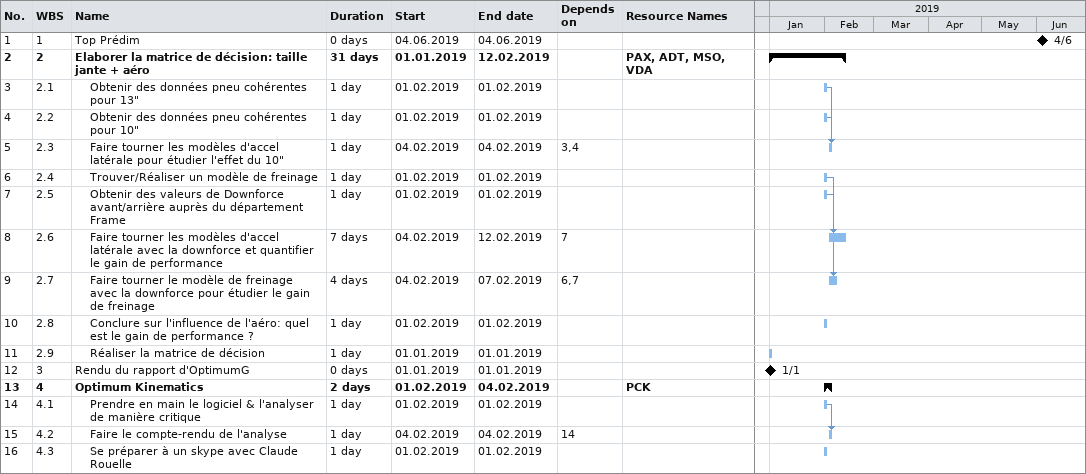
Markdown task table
| ID | WBS | Task | Duration | Start | Finish | Predecessors | Resources |
|---|---|---|---|---|---|---|---|
| 1 | 1 | Top Prédim | 0d | 2019-06-04 | 2019-06-04 |  |  |
| 2 | 2 | **Elaborer la matrice de décision: taille jante + aéro** | 31d | 2019-01-01 | 2019-02-12 |  | PAX, ADT, MSO, VDA |
| 3 | 2.1 | Obtenir des données pneu cohérentes pour 13" | 1d | 2019-02-01 | 2019-02-01 |  |  |
| 4 | 2.2 | Obtenir des données pneu cohérentes pour 10" | 1d | 2019-02-01 | 2019-02-01 |  |  |
| 5 | 2.3 | Faire tourner les modèles d'accel latérale pour étudier l'effet du 10" | 1d | 2019-02-04 | 2019-02-04 | 3, 4 |  |
| 6 | 2.4 | Trouver/Réaliser un modèle de freinage | 1d | 2019-02-01 | 2019-02-01 |  |  |
| 7 | 2.5 | Obtenir des valeurs de Downforce avant/arrière auprès du département Frame | 1d | 2019-02-01 | 2019-02-01 |  |  |
| 8 | 2.6 | Faire tourner les modèles d'accel latérale avec la downforce et quantifier le gain de performance | 7d | 2019-02-04 | 2019-02-12 | 7 |  |
| 9 | 2.7 | Faire tourner le modèle de freinage avec la downforce pour étudier le gain de freinage | 4d | 2019-02-04 | 2019-02-07 | 6, 7 |  |
| 10 | 2.8 | Conclure sur l'influence de l'aéro: quel est le gain de performance ? | 1d | 2019-02-01 | 2019-02-01 |  |  |
| 11 | 2.9 | Réaliser la matrice de décision | 1d | 2019-01-01 | 2019-01-01 |  |  |
| 12 | 3 | Rendu du rapport d'OptimumG | 0d | 2019-01-01 | 2019-01-01 |  |  |
| 13 | 4 | **Optimum Kinematics** | 2d | 2019-02-01 | 2019-02-04 |  | PCK |
| 14 | 4.1 | Prendre en main le logiciel & l'analyser de manière critique | 1d | 2019-02-01 | 2019-02-01 |  |  |
| 15 | 4.2 | Faire le compte-rendu de l'analyse | 1d | 2019-02-04 | 2019-02-04 | 14 |  |
| 16 | 4.3 | Se préparer à un skype avec Claude Rouelle | 1d | 2019-02-01 | 2019-02-01 |  |  |
